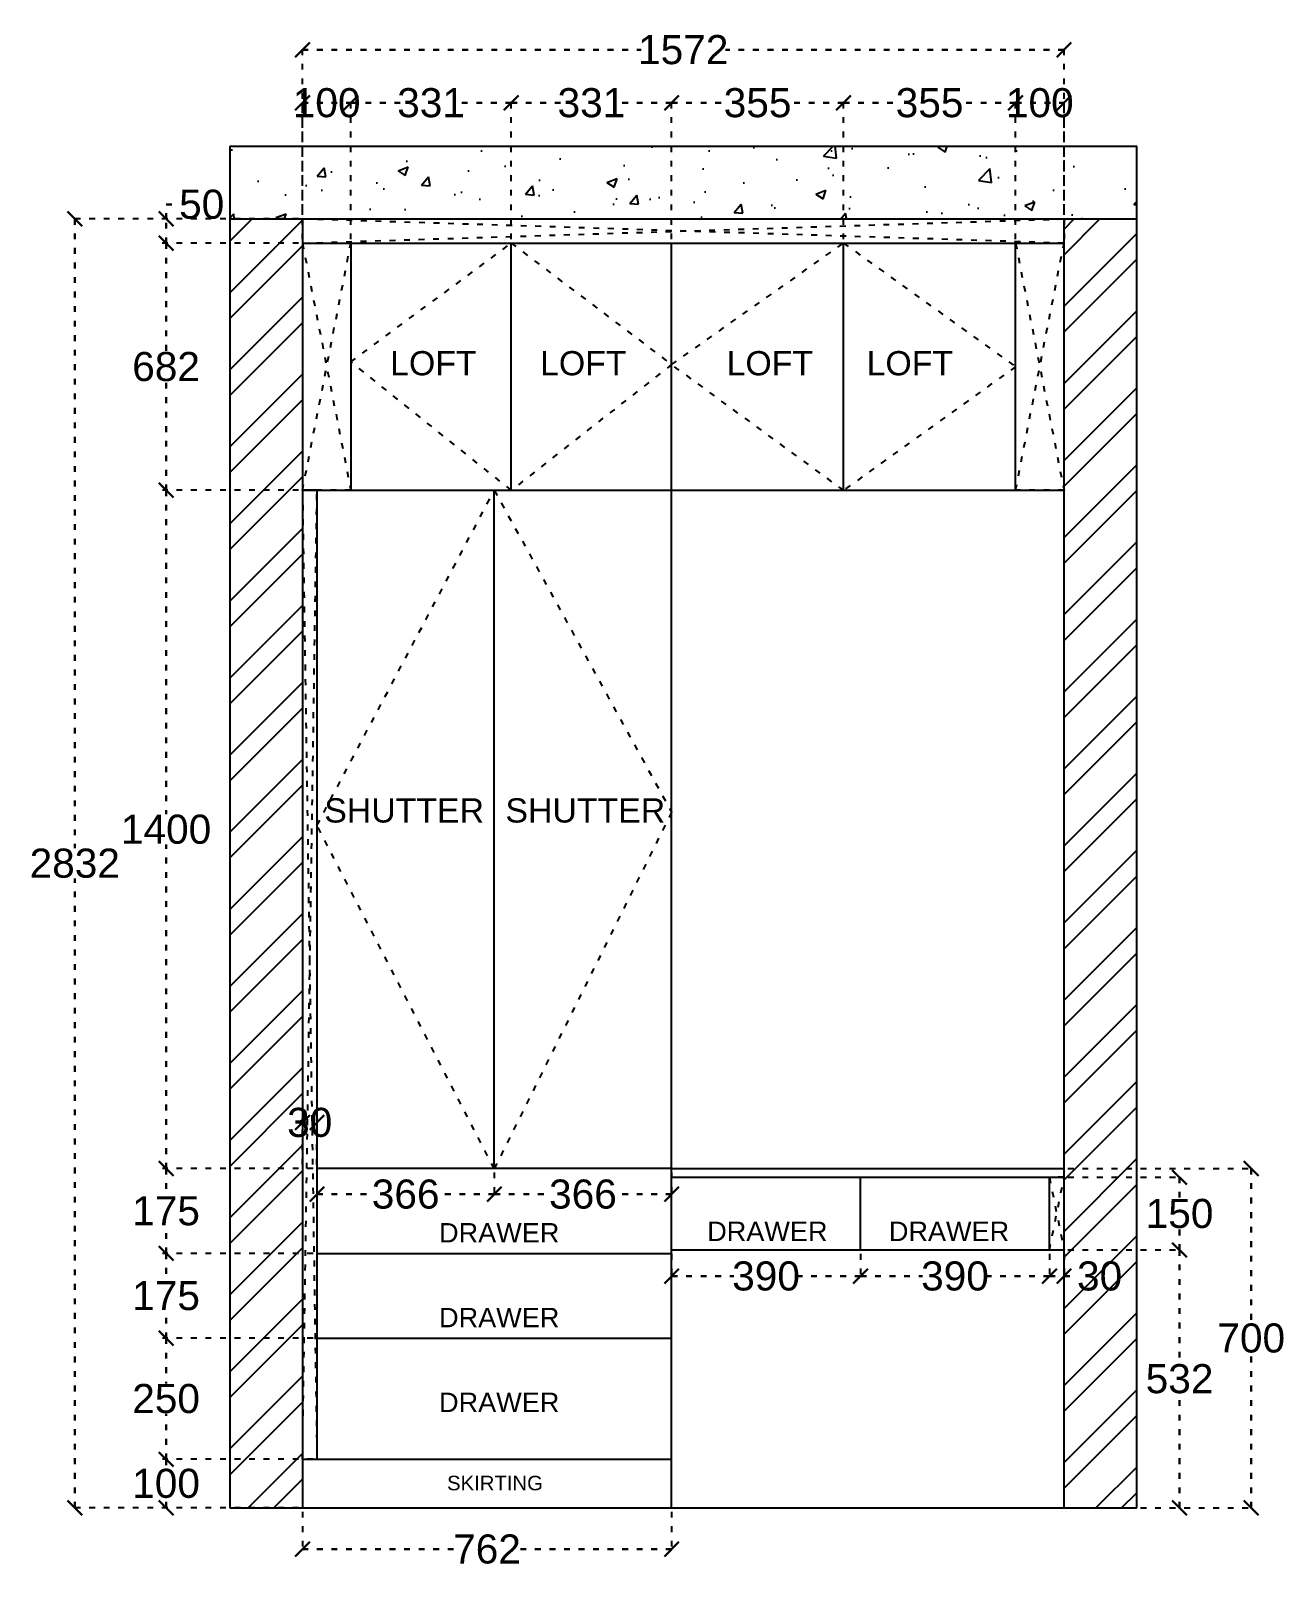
# Model space of a CAD drawing. Header units: millimetres. Extents: x 220712 to 1505573, y -354410 to 241923.
# Drawn here: x 289442 to 292029, y 116507 to 119680 of the extents above; entities that cross this region are included whole.
import ezdxf

# ---------------------------------------------------------------- set-up
doc = ezdxf.new("R2010")
doc.units = ezdxf.units.MM
doc.header["$MEASUREMENT"] = 0
doc.linetypes.add('ACAD_ISO03W100', pattern=[30, 12, -18])
doc.layers.add('Walls', color=253, linetype='Continuous')
doc.styles.get("Standard").update_dxf_attribs({"font": 'arial.ttf'})
doc.dimstyles.get("Standard").update_dxf_attribs({"dimtxt": 60, "dimasz": 30, "dimexe": 7.75, "dimexo": 8.13, "dimgap": 0.63, "dimtad": 0, "dimtih": 1, "dimtoh": 1, "dimdec": 0, "dimzin": 0, "dimtxsty": 'Standard', "dimblk": 'OBLIQUE', "dimcen": 2.25, "dimclrd": 1, "dimclre": 1, "dimclrt": 1, "dimadec": 0, "dimazin": 0, "dimtfac": 1, "dimtdec": 0, "dimtofl": 0, "dimtmove": 0, "dimatfit": 3, "dimfxl": 1, "dimtolj": 1, "dimtzin": 0, "dimlwd": 30, "dimarcsym": 0})

# ---------------------------------------------------------------- blocks, each defined once
blk = doc.blocks.new('_Oblique')
at = {"color": 0, "linetype": 'ByBlock', "lineweight": -2}
blk.add_line((-0.5, -0.5), (0.5, 0.5), dxfattribs=at)
blk = doc.blocks.new('*D690')
at = {"layer": 'Defpoints', "color": 0, "linetype": 'ACAD_ISO03W100', "transparency": 16777216}
for p in [(290002.5, 116631.5), (290764.5, 116631.5), (290764.5, 116546)]:
    blk.add_point(p, dxfattribs=at)
at = {"layer": 'Walls', "color": 1, "linetype": 'ACAD_ISO03W100', "lineweight": -2, "transparency": 16777216}
for p, q in [((290002.5, 116623.4), (290002.5, 116538.2)), ((290764.5, 116623.4), (290764.5, 116538.2))]:
    blk.add_line(p, q, dxfattribs=at)
at = {"layer": 'Walls', "color": 1, "linetype": 'ACAD_ISO03W100', "lineweight": 30, "transparency": 16777216}
for p, q in [((290002.5, 116546), (290317.1, 116546)), ((290764.5, 116546), (290449.9, 116546))]:
    blk.add_line(p, q, dxfattribs=at)
at = {"layer": 'Walls', "color": 1, "linetype": 'ACAD_ISO03W100', "lineweight": 30, "transparency": 16777216, "xscale": 30, "yscale": 30, "zscale": 30, "rotation": 180}
blk.add_blockref('_Oblique', (290002.5, 116546), dxfattribs=at)
at = {"layer": 'Walls', "color": 1, "linetype": 'ACAD_ISO03W100', "lineweight": 30, "transparency": 16777216, "xscale": 30, "yscale": 30, "zscale": 30}
blk.add_blockref('_Oblique', (290764.5, 116546), dxfattribs=at)
at = {"layer": 'Walls', "color": 1, "linetype": 'ACAD_ISO03W100', "transparency": 16777216, "insert": (290383.5, 116546), "char_height": 60, "attachment_point": 5}
blk.add_mtext('\\A1;762', dxfattribs=at)
blk = doc.blocks.new('*D691')
at = {"layer": 'Defpoints', "color": 0, "linetype": 'ACAD_ISO03W100', "transparency": 16777216}
for p in [(291154.5, 117163.5), (291544.5, 117163.5), (291544.5, 117109.5)]:
    blk.add_point(p, dxfattribs=at)
at = {"layer": 'Walls', "color": 1, "linetype": 'ACAD_ISO03W100', "lineweight": -2, "transparency": 16777216}
for p, q in [((291154.5, 117155.37), (291154.5, 117101.75)), ((291544.5, 117155.37), (291544.5, 117101.75))]:
    blk.add_line(p, q, dxfattribs=at)
at = {"layer": 'Walls', "color": 1, "linetype": 'ACAD_ISO03W100', "lineweight": 30, "transparency": 16777216}
for p, q in [((291154.5, 117109.5), (291282.710382, 117109.5)), ((291544.5, 117109.5), (291416.289618, 117109.5))]:
    blk.add_line(p, q, dxfattribs=at)
at = {"layer": 'Walls', "color": 1, "linetype": 'ACAD_ISO03W100', "lineweight": 30, "transparency": 16777216, "xscale": 30, "yscale": 30, "zscale": 30, "rotation": 180}
blk.add_blockref('_Oblique', (291154.5, 117109.5), dxfattribs=at)
at = {"layer": 'Walls', "color": 1, "linetype": 'ACAD_ISO03W100', "lineweight": 30, "transparency": 16777216, "xscale": 30, "yscale": 30, "zscale": 30}
blk.add_blockref('_Oblique', (291544.5, 117109.5), dxfattribs=at)
at = {"layer": 'Walls', "color": 1, "linetype": 'ACAD_ISO03W100', "transparency": 16777216, "insert": (291349.5, 117109.5), "char_height": 60, "attachment_point": 5}
blk.add_mtext('\\A1;390', dxfattribs=at)
blk = doc.blocks.new('*D692')
at = {"layer": 'Defpoints', "color": 0, "linetype": 'ACAD_ISO03W100', "transparency": 16777216}
for p in [(290764.5, 117163.5), (291154.5, 117163.5), (291154.5, 117109.5)]:
    blk.add_point(p, dxfattribs=at)
at = {"layer": 'Walls', "color": 1, "linetype": 'ACAD_ISO03W100', "lineweight": -2, "transparency": 16777216}
for p, q in [((290764.5, 117155.37), (290764.5, 117101.75)), ((291154.5, 117155.37), (291154.5, 117101.75))]:
    blk.add_line(p, q, dxfattribs=at)
at = {"layer": 'Walls', "color": 1, "linetype": 'ACAD_ISO03W100', "lineweight": 30, "transparency": 16777216}
for p, q in [((290764.5, 117109.5), (290892.710382, 117109.5)), ((291154.5, 117109.5), (291026.289618, 117109.5))]:
    blk.add_line(p, q, dxfattribs=at)
at = {"layer": 'Walls', "color": 1, "linetype": 'ACAD_ISO03W100', "lineweight": 30, "transparency": 16777216, "xscale": 30, "yscale": 30, "zscale": 30, "rotation": 180}
blk.add_blockref('_Oblique', (290764.5, 117109.5), dxfattribs=at)
at = {"layer": 'Walls', "color": 1, "linetype": 'ACAD_ISO03W100', "lineweight": 30, "transparency": 16777216, "xscale": 30, "yscale": 30, "zscale": 30}
blk.add_blockref('_Oblique', (291154.5, 117109.5), dxfattribs=at)
at = {"layer": 'Walls', "color": 1, "linetype": 'ACAD_ISO03W100', "transparency": 16777216, "insert": (290959.5, 117109.5), "char_height": 60, "attachment_point": 5}
blk.add_mtext('\\A1;390', dxfattribs=at)
blk = doc.blocks.new('*D693')
at = {"layer": 'Defpoints', "color": 0, "linetype": 'ACAD_ISO03W100', "transparency": 16777216}
for p in [(291544.5, 117163.5), (291574.5, 117163.5), (291574.5, 117109.5)]:
    blk.add_point(p, dxfattribs=at)
at = {"layer": 'Walls', "color": 1, "linetype": 'ACAD_ISO03W100', "lineweight": -2, "transparency": 16777216}
for p, q in [((291544.5, 117155.4), (291544.5, 117101.8)), ((291574.5, 117155.4), (291574.5, 117101.8))]:
    blk.add_line(p, q, dxfattribs=at)
at = {"layer": 'Walls', "color": 1, "linetype": 'ACAD_ISO03W100', "lineweight": 30, "transparency": 16777216}
for p, q in [((291544.5, 117109.5), (291574.5, 117109.5)), ((291574.5, 117109.5), (291604.5, 117109.5))]:
    blk.add_line(p, q, dxfattribs=at)
at = {"layer": 'Walls', "color": 1, "linetype": 'ACAD_ISO03W100', "lineweight": 30, "transparency": 16777216, "xscale": 30, "yscale": 30, "zscale": 30, "rotation": 180}
blk.add_blockref('_Oblique', (291544.5, 117109.5), dxfattribs=at)
at = {"layer": 'Walls', "color": 1, "linetype": 'ACAD_ISO03W100', "lineweight": 30, "transparency": 16777216, "xscale": 30, "yscale": 30, "zscale": 30}
blk.add_blockref('_Oblique', (291574.5, 117109.5), dxfattribs=at)
at = {"layer": 'Walls', "color": 1, "linetype": 'ACAD_ISO03W100', "transparency": 16777216, "insert": (291648, 117109.5), "char_height": 60, "attachment_point": 5}
blk.add_mtext('\\A1;30', dxfattribs=at)
blk = doc.blocks.new('*D694')
at = {"layer": 'Defpoints', "color": 0, "linetype": 'ACAD_ISO03W100', "transparency": 16777216}
for p in [(289721, 116731.5), (290002.5, 116731.5), (290002.5, 116631.5)]:
    blk.add_point(p, dxfattribs=at)
at = {"layer": 'Walls', "color": 1, "linetype": 'ACAD_ISO03W100', "lineweight": -2, "transparency": 16777216}
for p, q in [((289994.4, 116731.5), (289713.3, 116731.5)), ((289994.4, 116631.5), (289713.3, 116631.5))]:
    blk.add_line(p, q, dxfattribs=at)
at = {"layer": 'Walls', "color": 1, "linetype": 'ACAD_ISO03W100', "lineweight": 30, "transparency": 16777216}
for p, q in [((289721, 116731.5), (289721, 116712.8)), ((289721, 116631.5), (289721, 116650.2))]:
    blk.add_line(p, q, dxfattribs=at)
at = {"layer": 'Walls', "color": 1, "linetype": 'ACAD_ISO03W100', "lineweight": 30, "transparency": 16777216, "xscale": 30, "yscale": 30, "zscale": 30}
for p, rotation in [((289721, 116731.5), 90), ((289721, 116631.5), 270)]:
    blk.add_blockref('_Oblique', p, dxfattribs=dict(at, rotation=rotation))
at = {"layer": 'Walls', "color": 1, "linetype": 'ACAD_ISO03W100', "transparency": 16777216, "insert": (289721, 116681.5), "char_height": 60, "attachment_point": 5}
blk.add_mtext('\\A1;100', dxfattribs=at)
blk = doc.blocks.new('*D695')
at = {"layer": 'Defpoints', "color": 0, "linetype": 'ACAD_ISO03W100', "transparency": 16777216}
for p in [(289721, 116981.5), (290032.5, 116981.5), (290032.5, 116731.5)]:
    blk.add_point(p, dxfattribs=at)
at = {"layer": 'Walls', "color": 1, "linetype": 'ACAD_ISO03W100', "lineweight": -2, "transparency": 16777216}
for p, q in [((290024.4, 116981.5), (289713.3, 116981.5)), ((290024.4, 116731.5), (289713.3, 116731.5))]:
    blk.add_line(p, q, dxfattribs=at)
at = {"layer": 'Walls', "color": 1, "linetype": 'ACAD_ISO03W100', "lineweight": 30, "transparency": 16777216}
for p, q in [((289721, 116981.5), (289721, 116887.8)), ((289721, 116731.5), (289721, 116825.2))]:
    blk.add_line(p, q, dxfattribs=at)
at = {"layer": 'Walls', "color": 1, "linetype": 'ACAD_ISO03W100', "lineweight": 30, "transparency": 16777216, "xscale": 30, "yscale": 30, "zscale": 30}
for p, rotation in [((289721, 116981.5), 90), ((289721, 116731.5), 270)]:
    blk.add_blockref('_Oblique', p, dxfattribs=dict(at, rotation=rotation))
at = {"layer": 'Walls', "color": 1, "linetype": 'ACAD_ISO03W100', "transparency": 16777216, "insert": (289721, 116856.5), "char_height": 60, "attachment_point": 5}
blk.add_mtext('\\A1;250', dxfattribs=at)
blk = doc.blocks.new('*D696')
at = {"layer": 'Defpoints', "color": 0, "linetype": 'ACAD_ISO03W100', "transparency": 16777216}
for p in [(289721, 117156.5), (290032.5, 117156.5), (290032.5, 116981.5)]:
    blk.add_point(p, dxfattribs=at)
at = {"layer": 'Walls', "color": 1, "linetype": 'ACAD_ISO03W100', "lineweight": -2, "transparency": 16777216}
for p, q in [((290024.4, 117156.5), (289713.3, 117156.5)), ((290024.4, 116981.5), (289713.3, 116981.5))]:
    blk.add_line(p, q, dxfattribs=at)
at = {"layer": 'Walls', "color": 1, "linetype": 'ACAD_ISO03W100', "lineweight": 30, "transparency": 16777216}
for p, q in [((289721, 117156.5), (289721, 117100.3)), ((289721, 116981.5), (289721, 117037.7))]:
    blk.add_line(p, q, dxfattribs=at)
at = {"layer": 'Walls', "color": 1, "linetype": 'ACAD_ISO03W100', "lineweight": 30, "transparency": 16777216, "xscale": 30, "yscale": 30, "zscale": 30}
for p, rotation in [((289721, 117156.5), 90), ((289721, 116981.5), 270)]:
    blk.add_blockref('_Oblique', p, dxfattribs=dict(at, rotation=rotation))
at = {"layer": 'Walls', "color": 1, "linetype": 'ACAD_ISO03W100', "transparency": 16777216, "insert": (289721, 117069), "char_height": 60, "attachment_point": 5}
blk.add_mtext('\\A1;175', dxfattribs=at)
blk = doc.blocks.new('*D697')
at = {"layer": 'Defpoints', "color": 0, "linetype": 'ACAD_ISO03W100', "transparency": 16777216}
for p in [(289721, 117331.5), (290032.5, 117331.5), (290032.5, 117156.5)]:
    blk.add_point(p, dxfattribs=at)
at = {"layer": 'Walls', "color": 1, "linetype": 'ACAD_ISO03W100', "lineweight": -2, "transparency": 16777216}
for p, q in [((290024.4, 117331.5), (289713.3, 117331.5)), ((290024.4, 117156.5), (289713.3, 117156.5))]:
    blk.add_line(p, q, dxfattribs=at)
at = {"layer": 'Walls', "color": 1, "linetype": 'ACAD_ISO03W100', "lineweight": 30, "transparency": 16777216}
for p, q in [((289721, 117331.5), (289721, 117275.3)), ((289721, 117156.5), (289721, 117212.7))]:
    blk.add_line(p, q, dxfattribs=at)
at = {"layer": 'Walls', "color": 1, "linetype": 'ACAD_ISO03W100', "lineweight": 30, "transparency": 16777216, "xscale": 30, "yscale": 30, "zscale": 30}
for p, rotation in [((289721, 117331.5), 90), ((289721, 117156.5), 270)]:
    blk.add_blockref('_Oblique', p, dxfattribs=dict(at, rotation=rotation))
at = {"layer": 'Walls', "color": 1, "linetype": 'ACAD_ISO03W100', "transparency": 16777216, "insert": (289721, 117244), "char_height": 60, "attachment_point": 5}
blk.add_mtext('\\A1;175', dxfattribs=at)
blk = doc.blocks.new('*D698')
at = {"layer": 'Defpoints', "color": 0, "linetype": 'ACAD_ISO03W100', "transparency": 16777216}
for p in [(289721, 118731.5), (290032.5, 118731.5), (290032.5, 117331.5)]:
    blk.add_point(p, dxfattribs=at)
at = {"layer": 'Walls', "color": 1, "linetype": 'ACAD_ISO03W100', "lineweight": -2, "transparency": 16777216}
for p, q in [((290024.4, 118731.5), (289713.3, 118731.5)), ((290024.4, 117331.5), (289713.3, 117331.5))]:
    blk.add_line(p, q, dxfattribs=at)
at = {"layer": 'Walls', "color": 1, "linetype": 'ACAD_ISO03W100', "lineweight": 30, "transparency": 16777216}
for p, q in [((289721, 118731.5), (289721, 118062.8)), ((289721, 117331.5), (289721, 118000.2))]:
    blk.add_line(p, q, dxfattribs=at)
at = {"layer": 'Walls', "color": 1, "linetype": 'ACAD_ISO03W100', "lineweight": 30, "transparency": 16777216, "xscale": 30, "yscale": 30, "zscale": 30}
for p, rotation in [((289721, 118731.5), 90), ((289721, 117331.5), 270)]:
    blk.add_blockref('_Oblique', p, dxfattribs=dict(at, rotation=rotation))
at = {"layer": 'Walls', "color": 1, "linetype": 'ACAD_ISO03W100', "transparency": 16777216, "insert": (289721, 118031.5), "char_height": 60, "attachment_point": 5}
blk.add_mtext('\\A1;1400', dxfattribs=at)
blk = doc.blocks.new('*D699')
at = {"layer": 'Defpoints', "color": 0, "linetype": 'ACAD_ISO03W100', "transparency": 16777216}
for p in [(289721, 119241.5), (290002.5, 119241.5), (290002.5, 118731.5)]:
    blk.add_point(p, dxfattribs=at)
at = {"layer": 'Walls', "color": 1, "linetype": 'ACAD_ISO03W100', "lineweight": -2, "transparency": 16777216}
for p, q in [((289994.4, 119241.5), (289713.3, 119241.5)), ((289994.4, 118731.5), (289713.3, 118731.5))]:
    blk.add_line(p, q, dxfattribs=at)
at = {"layer": 'Walls', "color": 1, "linetype": 'ACAD_ISO03W100', "lineweight": 30, "transparency": 16777216}
for p, q in [((289721, 119241.5), (289721, 119017.8)), ((289721, 118731.5), (289721, 118955.2))]:
    blk.add_line(p, q, dxfattribs=at)
at = {"layer": 'Walls', "color": 1, "linetype": 'ACAD_ISO03W100', "lineweight": 30, "transparency": 16777216, "xscale": 30, "yscale": 30, "zscale": 30}
for p, rotation in [((289721, 119241.5), 90), ((289721, 118731.5), 270)]:
    blk.add_blockref('_Oblique', p, dxfattribs=dict(at, rotation=rotation))
at = {"layer": 'Walls', "color": 1, "linetype": 'ACAD_ISO03W100', "transparency": 16777216, "insert": (289721, 118986.5), "char_height": 60, "attachment_point": 5}
blk.add_mtext('\\A1;682', dxfattribs=at)
blk = doc.blocks.new('*D700')
at = {"layer": 'Defpoints', "color": 0, "linetype": 'ACAD_ISO03W100', "transparency": 16777216}
for p in [(289721, 119291.5), (290002.5, 119291.5), (290002.5, 119241.5)]:
    blk.add_point(p, dxfattribs=at)
at = {"layer": 'Walls', "color": 1, "linetype": 'ACAD_ISO03W100', "lineweight": 30, "transparency": 16777216}
for p, q in [((289721, 119291.5), (289721, 119321.5)), ((289721, 119321.5), (289751, 119321.5)), ((289721, 119241.5), (289721, 119291.5))]:
    blk.add_line(p, q, dxfattribs=at)
at = {"layer": 'Walls', "color": 1, "linetype": 'ACAD_ISO03W100', "lineweight": -2, "transparency": 16777216}
for p, q in [((289994.37, 119291.5), (289713.25, 119291.5)), ((289994.37, 119241.5), (289713.25, 119241.5))]:
    blk.add_line(p, q, dxfattribs=at)
at = {"layer": 'Walls', "color": 1, "linetype": 'ACAD_ISO03W100', "lineweight": 30, "transparency": 16777216, "xscale": 30, "yscale": 30, "zscale": 30}
for p, rotation in [((289721, 119291.5), 90), ((289721, 119241.5), 270)]:
    blk.add_blockref('_Oblique', p, dxfattribs=dict(at, rotation=rotation))
at = {"layer": 'Walls', "color": 1, "linetype": 'ACAD_ISO03W100', "transparency": 16777216, "insert": (289794.50176, 119321.5), "char_height": 60, "attachment_point": 5}
blk.add_mtext('\\A1;50', dxfattribs=at)
blk = doc.blocks.new('*D701')
at = {"layer": 'Defpoints', "color": 0, "linetype": 'ACAD_ISO03W100', "transparency": 16777216}
for p in [(290102.5, 119531), (290002.5, 119241.5), (290102.5, 119241.5)]:
    blk.add_point(p, dxfattribs=at)
at = {"layer": 'Walls', "color": 1, "linetype": 'ACAD_ISO03W100', "lineweight": -2, "transparency": 16777216}
for p, q in [((290002.5, 119249.63), (290002.5, 119538.75)), ((290102.5, 119249.63), (290102.5, 119538.75))]:
    blk.add_line(p, q, dxfattribs=at)
at = {"layer": 'Walls', "color": 1, "linetype": 'ACAD_ISO03W100', "lineweight": 30, "transparency": 16777216}
blk.add_line((290002.5, 119531), (290102.5, 119531), dxfattribs=at)
at = {"layer": 'Walls', "color": 1, "linetype": 'ACAD_ISO03W100', "lineweight": 30, "transparency": 16777216, "xscale": 30, "yscale": 30, "zscale": 30, "rotation": 180}
blk.add_blockref('_Oblique', (290002.5, 119531), dxfattribs=at)
at = {"layer": 'Walls', "color": 1, "linetype": 'ACAD_ISO03W100', "lineweight": 30, "transparency": 16777216, "xscale": 30, "yscale": 30, "zscale": 30}
blk.add_blockref('_Oblique', (290102.5, 119531), dxfattribs=at)
at = {"layer": 'Walls', "color": 1, "linetype": 'ACAD_ISO03W100', "transparency": 16777216, "insert": (290052.5, 119531), "char_height": 60, "attachment_point": 5}
blk.add_mtext('\\A1;100', dxfattribs=at)
blk = doc.blocks.new('*D702')
at = {"layer": 'Defpoints', "color": 0, "linetype": 'ACAD_ISO03W100', "transparency": 16777216}
for p in [(290433.5, 119531), (290102.5, 119241.5), (290433.5, 119241.5)]:
    blk.add_point(p, dxfattribs=at)
at = {"layer": 'Walls', "color": 1, "linetype": 'ACAD_ISO03W100', "lineweight": -2, "transparency": 16777216}
for p, q in [((290102.5, 119249.6), (290102.5, 119538.8)), ((290433.5, 119249.6), (290433.5, 119538.8))]:
    blk.add_line(p, q, dxfattribs=at)
at = {"layer": 'Walls', "color": 1, "linetype": 'ACAD_ISO03W100', "lineweight": 30, "transparency": 16777216}
for p, q in [((290102.5, 119531), (290206.9, 119531)), ((290433.5, 119531), (290329.1, 119531))]:
    blk.add_line(p, q, dxfattribs=at)
at = {"layer": 'Walls', "color": 1, "linetype": 'ACAD_ISO03W100', "lineweight": 30, "transparency": 16777216, "xscale": 30, "yscale": 30, "zscale": 30, "rotation": 180}
blk.add_blockref('_Oblique', (290102.5, 119531), dxfattribs=at)
at = {"layer": 'Walls', "color": 1, "linetype": 'ACAD_ISO03W100', "lineweight": 30, "transparency": 16777216, "xscale": 30, "yscale": 30, "zscale": 30}
blk.add_blockref('_Oblique', (290433.5, 119531), dxfattribs=at)
at = {"layer": 'Walls', "color": 1, "linetype": 'ACAD_ISO03W100', "transparency": 16777216, "insert": (290268, 119531), "char_height": 60, "attachment_point": 5}
blk.add_mtext('\\A1;331', dxfattribs=at)
blk = doc.blocks.new('*D703')
at = {"layer": 'Defpoints', "color": 0, "linetype": 'ACAD_ISO03W100', "transparency": 16777216}
for p in [(290433.5, 119531), (290433.5, 119241.5), (290764.5, 119241.5)]:
    blk.add_point(p, dxfattribs=at)
at = {"layer": 'Walls', "color": 1, "linetype": 'ACAD_ISO03W100', "lineweight": -2, "transparency": 16777216}
for p, q in [((290433.5, 119249.6), (290433.5, 119538.8)), ((290764.5, 119249.6), (290764.5, 119538.8))]:
    blk.add_line(p, q, dxfattribs=at)
at = {"layer": 'Walls', "color": 1, "linetype": 'ACAD_ISO03W100', "lineweight": 30, "transparency": 16777216}
for p, q in [((290433.5, 119531), (290537.9, 119531)), ((290764.5, 119531), (290660.1, 119531))]:
    blk.add_line(p, q, dxfattribs=at)
at = {"layer": 'Walls', "color": 1, "linetype": 'ACAD_ISO03W100', "lineweight": 30, "transparency": 16777216, "xscale": 30, "yscale": 30, "zscale": 30, "rotation": 180}
blk.add_blockref('_Oblique', (290433.5, 119531), dxfattribs=at)
at = {"layer": 'Walls', "color": 1, "linetype": 'ACAD_ISO03W100', "lineweight": 30, "transparency": 16777216, "xscale": 30, "yscale": 30, "zscale": 30}
blk.add_blockref('_Oblique', (290764.5, 119531), dxfattribs=at)
at = {"layer": 'Walls', "color": 1, "linetype": 'ACAD_ISO03W100', "transparency": 16777216, "insert": (290599, 119531), "char_height": 60, "attachment_point": 5}
blk.add_mtext('\\A1;331', dxfattribs=at)
blk = doc.blocks.new('*D704')
at = {"layer": 'Defpoints', "color": 0, "linetype": 'ACAD_ISO03W100', "transparency": 16777216}
for p in [(290764.5, 119531), (290764.5, 119241.5), (291119.5, 119241.5)]:
    blk.add_point(p, dxfattribs=at)
at = {"layer": 'Walls', "color": 1, "linetype": 'ACAD_ISO03W100', "lineweight": -2, "transparency": 16777216}
for p, q in [((290764.5, 119249.6), (290764.5, 119538.8)), ((291119.5, 119249.6), (291119.5, 119538.8))]:
    blk.add_line(p, q, dxfattribs=at)
at = {"layer": 'Walls', "color": 1, "linetype": 'ACAD_ISO03W100', "lineweight": 30, "transparency": 16777216}
for p, q in [((290764.5, 119531), (290874.9, 119531)), ((291119.5, 119531), (291009.1, 119531))]:
    blk.add_line(p, q, dxfattribs=at)
at = {"layer": 'Walls', "color": 1, "linetype": 'ACAD_ISO03W100', "lineweight": 30, "transparency": 16777216, "xscale": 30, "yscale": 30, "zscale": 30, "rotation": 180}
blk.add_blockref('_Oblique', (290764.5, 119531), dxfattribs=at)
at = {"layer": 'Walls', "color": 1, "linetype": 'ACAD_ISO03W100', "lineweight": 30, "transparency": 16777216, "xscale": 30, "yscale": 30, "zscale": 30}
blk.add_blockref('_Oblique', (291119.5, 119531), dxfattribs=at)
at = {"layer": 'Walls', "color": 1, "linetype": 'ACAD_ISO03W100', "transparency": 16777216, "insert": (290942, 119531), "char_height": 60, "attachment_point": 5}
blk.add_mtext('\\A1;355', dxfattribs=at)
blk = doc.blocks.new('*D705')
at = {"layer": 'Defpoints', "color": 0, "linetype": 'ACAD_ISO03W100', "transparency": 16777216}
for p in [(291119.5, 119531), (291119.5, 119241.5), (291474.5, 119241.5)]:
    blk.add_point(p, dxfattribs=at)
at = {"layer": 'Walls', "color": 1, "linetype": 'ACAD_ISO03W100', "lineweight": -2, "transparency": 16777216}
for p, q in [((291119.5, 119249.6), (291119.5, 119538.8)), ((291474.5, 119249.6), (291474.5, 119538.8))]:
    blk.add_line(p, q, dxfattribs=at)
at = {"layer": 'Walls', "color": 1, "linetype": 'ACAD_ISO03W100', "lineweight": 30, "transparency": 16777216}
for p, q in [((291119.5, 119531), (291229.9, 119531)), ((291474.5, 119531), (291364.1, 119531))]:
    blk.add_line(p, q, dxfattribs=at)
at = {"layer": 'Walls', "color": 1, "linetype": 'ACAD_ISO03W100', "lineweight": 30, "transparency": 16777216, "xscale": 30, "yscale": 30, "zscale": 30, "rotation": 180}
blk.add_blockref('_Oblique', (291119.5, 119531), dxfattribs=at)
at = {"layer": 'Walls', "color": 1, "linetype": 'ACAD_ISO03W100', "lineweight": 30, "transparency": 16777216, "xscale": 30, "yscale": 30, "zscale": 30}
blk.add_blockref('_Oblique', (291474.5, 119531), dxfattribs=at)
at = {"layer": 'Walls', "color": 1, "linetype": 'ACAD_ISO03W100', "transparency": 16777216, "insert": (291297, 119531), "char_height": 60, "attachment_point": 5}
blk.add_mtext('\\A1;355', dxfattribs=at)
blk = doc.blocks.new('*D706')
at = {"layer": 'Defpoints', "color": 0, "linetype": 'ACAD_ISO03W100', "transparency": 16777216}
for p in [(291574.5, 119531), (291474.5, 119241.5), (291574.5, 119241.5)]:
    blk.add_point(p, dxfattribs=at)
at = {"layer": 'Walls', "color": 1, "linetype": 'ACAD_ISO03W100', "lineweight": -2, "transparency": 16777216}
for p, q in [((291474.5, 119249.63), (291474.5, 119538.75)), ((291574.5, 119249.63), (291574.5, 119538.75))]:
    blk.add_line(p, q, dxfattribs=at)
at = {"layer": 'Walls', "color": 1, "linetype": 'ACAD_ISO03W100', "lineweight": 30, "transparency": 16777216}
blk.add_line((291474.5, 119531), (291574.5, 119531), dxfattribs=at)
at = {"layer": 'Walls', "color": 1, "linetype": 'ACAD_ISO03W100', "lineweight": 30, "transparency": 16777216, "xscale": 30, "yscale": 30, "zscale": 30, "rotation": 180}
blk.add_blockref('_Oblique', (291474.5, 119531), dxfattribs=at)
at = {"layer": 'Walls', "color": 1, "linetype": 'ACAD_ISO03W100', "lineweight": 30, "transparency": 16777216, "xscale": 30, "yscale": 30, "zscale": 30}
blk.add_blockref('_Oblique', (291574.5, 119531), dxfattribs=at)
at = {"layer": 'Walls', "color": 1, "linetype": 'ACAD_ISO03W100', "transparency": 16777216, "insert": (291524.5, 119531), "char_height": 60, "attachment_point": 5}
blk.add_mtext('\\A1;100', dxfattribs=at)
blk = doc.blocks.new('*D707')
at = {"layer": 'Defpoints', "color": 0, "linetype": 'ACAD_ISO03W100', "transparency": 16777216}
for p in [(290032.5, 117426.5), (290002.5, 117331.5), (290032.5, 117331.5)]:
    blk.add_point(p, dxfattribs=at)
at = {"layer": 'Walls', "color": 1, "linetype": 'ACAD_ISO03W100', "lineweight": -2, "transparency": 16777216}
for p, q in [((290002.5, 117339.63), (290002.5, 117434.25)), ((290032.5, 117339.63), (290032.5, 117434.25))]:
    blk.add_line(p, q, dxfattribs=at)
at = {"layer": 'Walls', "color": 1, "linetype": 'ACAD_ISO03W100', "lineweight": 30, "transparency": 16777216}
blk.add_line((290002.5, 117426.5), (290032.5, 117426.5), dxfattribs=at)
at = {"layer": 'Walls', "color": 1, "linetype": 'ACAD_ISO03W100', "lineweight": 30, "transparency": 16777216, "xscale": 30, "yscale": 30, "zscale": 30, "rotation": 180}
blk.add_blockref('_Oblique', (290002.5, 117426.5), dxfattribs=at)
at = {"layer": 'Walls', "color": 1, "linetype": 'ACAD_ISO03W100', "lineweight": 30, "transparency": 16777216, "xscale": 30, "yscale": 30, "zscale": 30}
blk.add_blockref('_Oblique', (290032.5, 117426.5), dxfattribs=at)
at = {"layer": 'Walls', "color": 1, "linetype": 'ACAD_ISO03W100', "transparency": 16777216, "insert": (290017.5, 117426.5), "char_height": 60, "attachment_point": 5}
blk.add_mtext('\\A1;30', dxfattribs=at)
blk = doc.blocks.new('*D708')
at = {"layer": 'Defpoints', "color": 0, "linetype": 'ACAD_ISO03W100', "transparency": 16777216}
for p in [(290032.5, 117331.5), (290398.5, 117331.5), (290398.5, 117278.5)]:
    blk.add_point(p, dxfattribs=at)
at = {"layer": 'Walls', "color": 1, "linetype": 'ACAD_ISO03W100', "lineweight": -2, "transparency": 16777216}
for p, q in [((290032.5, 117323.4), (290032.5, 117270.8)), ((290398.5, 117323.4), (290398.5, 117270.8))]:
    blk.add_line(p, q, dxfattribs=at)
at = {"layer": 'Walls', "color": 1, "linetype": 'ACAD_ISO03W100', "lineweight": 30, "transparency": 16777216}
for p, q in [((290032.5, 117278.5), (290148.6, 117278.5)), ((290398.5, 117278.5), (290282.4, 117278.5))]:
    blk.add_line(p, q, dxfattribs=at)
at = {"layer": 'Walls', "color": 1, "linetype": 'ACAD_ISO03W100', "lineweight": 30, "transparency": 16777216, "xscale": 30, "yscale": 30, "zscale": 30, "rotation": 180}
blk.add_blockref('_Oblique', (290032.5, 117278.5), dxfattribs=at)
at = {"layer": 'Walls', "color": 1, "linetype": 'ACAD_ISO03W100', "lineweight": 30, "transparency": 16777216, "xscale": 30, "yscale": 30, "zscale": 30}
blk.add_blockref('_Oblique', (290398.5, 117278.5), dxfattribs=at)
at = {"layer": 'Walls', "color": 1, "linetype": 'ACAD_ISO03W100', "transparency": 16777216, "insert": (290215.5, 117278.5), "char_height": 60, "attachment_point": 5}
blk.add_mtext('\\A1;366', dxfattribs=at)
blk = doc.blocks.new('*D709')
at = {"layer": 'Defpoints', "color": 0, "linetype": 'ACAD_ISO03W100', "transparency": 16777216}
for p in [(290398.5, 117331.5), (290764.5, 117331.5), (290764.5, 117278.5)]:
    blk.add_point(p, dxfattribs=at)
at = {"layer": 'Walls', "color": 1, "linetype": 'ACAD_ISO03W100', "lineweight": -2, "transparency": 16777216}
for p, q in [((290398.5, 117323.4), (290398.5, 117270.8)), ((290764.5, 117323.4), (290764.5, 117270.8))]:
    blk.add_line(p, q, dxfattribs=at)
at = {"layer": 'Walls', "color": 1, "linetype": 'ACAD_ISO03W100', "lineweight": 30, "transparency": 16777216}
for p, q in [((290398.5, 117278.5), (290514.6, 117278.5)), ((290764.5, 117278.5), (290648.4, 117278.5))]:
    blk.add_line(p, q, dxfattribs=at)
at = {"layer": 'Walls', "color": 1, "linetype": 'ACAD_ISO03W100', "lineweight": 30, "transparency": 16777216, "xscale": 30, "yscale": 30, "zscale": 30, "rotation": 180}
blk.add_blockref('_Oblique', (290398.5, 117278.5), dxfattribs=at)
at = {"layer": 'Walls', "color": 1, "linetype": 'ACAD_ISO03W100', "lineweight": 30, "transparency": 16777216, "xscale": 30, "yscale": 30, "zscale": 30}
blk.add_blockref('_Oblique', (290764.5, 117278.5), dxfattribs=at)
at = {"layer": 'Walls', "color": 1, "linetype": 'ACAD_ISO03W100', "transparency": 16777216, "insert": (290581.5, 117278.5), "char_height": 60, "attachment_point": 5}
blk.add_mtext('\\A1;366', dxfattribs=at)
blk = doc.blocks.new('*D710')
at = {"layer": 'Defpoints', "color": 0, "linetype": 'ACAD_ISO03W100', "transparency": 16777216}
for p in [(291574.5, 119640.5), (290002.5, 119291.5), (291574.5, 119291.5)]:
    blk.add_point(p, dxfattribs=at)
at = {"layer": 'Walls', "color": 1, "linetype": 'ACAD_ISO03W100', "lineweight": -2, "transparency": 16777216}
for p, q in [((290002.5, 119299.6), (290002.5, 119648.2)), ((291574.5, 119299.6), (291574.5, 119648.2))]:
    blk.add_line(p, q, dxfattribs=at)
at = {"layer": 'Walls', "color": 1, "linetype": 'ACAD_ISO03W100', "lineweight": 30, "transparency": 16777216}
for p, q in [((290002.5, 119640.5), (290701.4, 119640.5)), ((291574.5, 119640.5), (290875.6, 119640.5))]:
    blk.add_line(p, q, dxfattribs=at)
at = {"layer": 'Walls', "color": 1, "linetype": 'ACAD_ISO03W100', "lineweight": 30, "transparency": 16777216, "xscale": 30, "yscale": 30, "zscale": 30, "rotation": 180}
blk.add_blockref('_Oblique', (290002.5, 119640.5), dxfattribs=at)
at = {"layer": 'Walls', "color": 1, "linetype": 'ACAD_ISO03W100', "lineweight": 30, "transparency": 16777216, "xscale": 30, "yscale": 30, "zscale": 30}
blk.add_blockref('_Oblique', (291574.5, 119640.5), dxfattribs=at)
at = {"layer": 'Walls', "color": 1, "linetype": 'ACAD_ISO03W100', "transparency": 16777216, "insert": (290788.5, 119640.5), "char_height": 60, "attachment_point": 5}
blk.add_mtext('\\A1;1572', dxfattribs=at)
blk = doc.blocks.new('*D711')
at = {"layer": 'Defpoints', "color": 0, "linetype": 'ACAD_ISO03W100', "transparency": 16777216}
for p in [(291574.5, 117163.5), (291574.5, 116631.5), (291813, 116631.5)]:
    blk.add_point(p, dxfattribs=at)
at = {"layer": 'Walls', "color": 1, "linetype": 'ACAD_ISO03W100', "lineweight": -2, "transparency": 16777216}
for p, q in [((291582.6, 117163.5), (291820.8, 117163.5)), ((291582.6, 116631.5), (291820.8, 116631.5))]:
    blk.add_line(p, q, dxfattribs=at)
at = {"layer": 'Walls', "color": 1, "linetype": 'ACAD_ISO03W100', "lineweight": 30, "transparency": 16777216}
for p, q in [((291813, 117163.5), (291813, 116928.8)), ((291813, 116631.5), (291813, 116866.2))]:
    blk.add_line(p, q, dxfattribs=at)
at = {"layer": 'Walls', "color": 1, "linetype": 'ACAD_ISO03W100', "lineweight": 30, "transparency": 16777216, "xscale": 30, "yscale": 30, "zscale": 30}
for p, rotation in [((291813, 117163.5), 90), ((291813, 116631.5), 270)]:
    blk.add_blockref('_Oblique', p, dxfattribs=dict(at, rotation=rotation))
at = {"layer": 'Walls', "color": 1, "linetype": 'ACAD_ISO03W100', "transparency": 16777216, "insert": (291813, 116897.5), "char_height": 60, "attachment_point": 5}
blk.add_mtext('\\A1;532', dxfattribs=at)
blk = doc.blocks.new('*D712')
at = {"layer": 'Defpoints', "color": 0, "linetype": 'ACAD_ISO03W100', "transparency": 16777216}
for p in [(291574.5, 117313.5), (291813, 117313.5), (291574.5, 117163.5)]:
    blk.add_point(p, dxfattribs=at)
at = {"layer": 'Walls', "color": 1, "linetype": 'ACAD_ISO03W100', "lineweight": -2, "transparency": 16777216}
for p, q in [((291582.6, 117313.5), (291820.8, 117313.5)), ((291582.6, 117163.5), (291820.8, 117163.5))]:
    blk.add_line(p, q, dxfattribs=at)
at = {"layer": 'Walls', "color": 1, "linetype": 'ACAD_ISO03W100', "lineweight": 30, "transparency": 16777216}
for p, q in [((291813, 117313.5), (291813, 117269.8)), ((291813, 117163.5), (291813, 117207.2))]:
    blk.add_line(p, q, dxfattribs=at)
at = {"layer": 'Walls', "color": 1, "linetype": 'ACAD_ISO03W100', "lineweight": 30, "transparency": 16777216, "xscale": 30, "yscale": 30, "zscale": 30}
for p, rotation in [((291813, 117313.5), 90), ((291813, 117163.5), 270)]:
    blk.add_blockref('_Oblique', p, dxfattribs=dict(at, rotation=rotation))
at = {"layer": 'Walls', "color": 1, "linetype": 'ACAD_ISO03W100', "transparency": 16777216, "insert": (291813, 117238.5), "char_height": 60, "attachment_point": 5}
blk.add_mtext('\\A1;150', dxfattribs=at)
blk = doc.blocks.new('*D713')
at = {"layer": 'Defpoints', "color": 0, "linetype": 'ACAD_ISO03W100', "transparency": 16777216}
for p in [(291574.5, 117331.5), (291574.5, 116631.5), (291961, 116631.5)]:
    blk.add_point(p, dxfattribs=at)
at = {"layer": 'Walls', "color": 1, "linetype": 'ACAD_ISO03W100', "lineweight": -2, "transparency": 16777216}
for p, q in [((291582.6, 117331.5), (291968.8, 117331.5)), ((291582.6, 116631.5), (291968.8, 116631.5))]:
    blk.add_line(p, q, dxfattribs=at)
at = {"layer": 'Walls', "color": 1, "linetype": 'ACAD_ISO03W100', "lineweight": 30, "transparency": 16777216}
for p, q in [((291961, 117331.5), (291961, 117012.8)), ((291961, 116631.5), (291961, 116950.2))]:
    blk.add_line(p, q, dxfattribs=at)
at = {"layer": 'Walls', "color": 1, "linetype": 'ACAD_ISO03W100', "lineweight": 30, "transparency": 16777216, "xscale": 30, "yscale": 30, "zscale": 30}
for p, rotation in [((291961, 117331.5), 90), ((291961, 116631.5), 270)]:
    blk.add_blockref('_Oblique', p, dxfattribs=dict(at, rotation=rotation))
at = {"layer": 'Walls', "color": 1, "linetype": 'ACAD_ISO03W100', "transparency": 16777216, "insert": (291961, 116981.5), "char_height": 60, "attachment_point": 5}
blk.add_mtext('\\A1;700', dxfattribs=at)
blk = doc.blocks.new('*D714')
at = {"layer": 'Defpoints', "color": 0, "linetype": 'ACAD_ISO03W100', "transparency": 16777216}
for p in [(289852.5, 119291.5), (289532.5, 116631.5), (289852.5, 116631.5)]:
    blk.add_point(p, dxfattribs=at)
at = {"layer": 'Walls', "color": 1, "linetype": 'ACAD_ISO03W100', "lineweight": -2, "transparency": 16777216}
for p, q in [((289844.4, 119291.5), (289524.8, 119291.5)), ((289844.4, 116631.5), (289524.8, 116631.5))]:
    blk.add_line(p, q, dxfattribs=at)
at = {"layer": 'Walls', "color": 1, "linetype": 'ACAD_ISO03W100', "lineweight": 30, "transparency": 16777216}
for p, q in [((289532.5, 119291.5), (289532.5, 117992.8)), ((289532.5, 116631.5), (289532.5, 117930.2))]:
    blk.add_line(p, q, dxfattribs=at)
at = {"layer": 'Walls', "color": 1, "linetype": 'ACAD_ISO03W100', "lineweight": 30, "transparency": 16777216, "xscale": 30, "yscale": 30, "zscale": 30}
for p, rotation in [((289532.5, 119291.5), 90), ((289532.5, 116631.5), 270)]:
    blk.add_blockref('_Oblique', p, dxfattribs=dict(at, rotation=rotation))
at = {"layer": 'Walls', "color": 1, "linetype": 'ACAD_ISO03W100', "transparency": 16777216, "insert": (289532.5, 117961.5), "char_height": 60, "attachment_point": 5}
blk.add_mtext('\\A1;2832', dxfattribs=at)

msp = doc.modelspace()

# ---------------------------------------------------------------- hatches: boundary and pattern name
at = {"layer": 'Walls', "true_color": 0xc7c8ca}
h = msp.add_hatch(dxfattribs=at)
h.set_pattern_fill('AR-CONC', color=9, scale=30)
h.set_pattern_definition([(50, (0, 0), (215.17805, -18.82564), [22.5, -247.5]), (355, (0, 0), (-41.6254, 225.65764), [18, -198]), (100.451444, (17.93, -1.57), (173.55265, 206.832), [19.12206, -210.34263]), (46.1842, (0, 60), (320.1724, -49.65578), [33.75, -371.25]), (96.63564, (26.68, 55.86), (280.39858, 292.23558), [28.6831, -315.51413]), (351.18416, (0, 60), (280.3986, 292.23558), [27, -297]), (21, (30, 45), (179.07212, -120.78567), [22.5, -247.5]), (326, (30, 45), (72.9946, 217.54501), [18, -198]), (71.451445, (44.92, 34.93), (252.06671, 96.75935), [19.12206, -210.34263]), (37.5, (0, 0), (3.647957, 99.868156), [0, -195.6, 0, -201, 0, -198.75]), (7.5, (0, 0), (78.92086, 118.323514), [0, -114.6, 0, -191.1, 0, -75.75]), (327.5, (-66.9, 0), (160.14673, -6.766462), [0, -75, 0, -234, 0, -310.5]), (317.5, (-96.9, 0), (174.95585, 30.031495), [0, -97.5, 0, -155.4, 0, -220.5])])
h.paths.add_polyline_path([(291724.5, 119441.5), (289852.5, 119441.5), (289852.5, 119291.5), (291724.5, 119291.5)])
h = msp.add_hatch(dxfattribs=at)
h.set_pattern_fill('ANSI32', color=9, scale=300)
h.paths.add_polyline_path([(290002.5, 119291.5), (289852.5, 119291.5), (289852.5, 116631.5), (290002.5, 116631.5)])
h.paths.add_polyline_path([(291574.5, 116631.5), (291724.5, 116631.5), (291724.5, 119291.5), (291574.5, 119291.5)])

# ---------------------------------------------------------------- linework, layer by layer
at = {"layer": 'Walls', "color": 18, "true_color": 0x000000}
for p, q in [((289852.5, 119441.5), (289852.5, 116631.5)), ((289852.5, 119441.5), (291724.5, 119441.5)), ((291724.5, 116631.5), (291724.5, 119441.5)), ((289852.5, 119291.5), (291724.5, 119291.5)), ((290002.5, 119291.5), (290002.5, 116631.5)), ((291574.5, 116631.5), (291574.5, 119291.5)), ((290002.5, 119241.5), (291574.5, 119241.5)), ((290102.5, 119241.5), (290102.5, 118731.5)), ((290433.5, 118731.5), (290433.5, 119241.5)), ((290764.5, 116631.5), (290764.5, 119241.5)), ((291119.5, 118731.5), (291119.5, 119241.5)), ((291474.5, 118731.5), (291474.5, 119241.5)), ((290002.5, 118731.5), (291574.5, 118731.5)), ((290032.5, 118731.5), (290032.5, 116731.5)), ((290398.5, 117331.5), (290398.5, 118731.5)), ((290764.5, 117331.5), (290032.5, 117331.5)), ((290764.5, 117331.5), (291574.5, 117331.5)), ((290764.5, 117313.5), (291574.5, 117313.5)), ((291154.5, 117163.5), (291154.5, 117313.5)), ((291544.5, 117163.5), (291544.5, 117313.5)), ((290032.5, 117156.5), (290764.5, 117156.5)), ((290764.5, 117163.5), (291574.5, 117163.5)), ((290032.5, 116981.5), (290764.5, 116981.5)), ((290002.5, 116731.5), (290764.5, 116731.5)), ((289852.5, 116631.5), (291724.5, 116631.5))]:
    msp.add_line(p, q, dxfattribs=at)
at = {"layer": 'Walls', "color": 240, "linetype": 'ACAD_ISO03W100', "true_color": 0xed1f24}
for points in [[(290002.5, 119241.5), (291574.5, 119291.5), (291574.5, 119241.5), (290002.5, 119291.5)], [(290002.5, 119241.5), (290102.5, 118731.5), (290002.5, 118731.5), (290102.5, 119241.5)], [(291474.5, 119241.5), (291574.5, 118731.5), (291474.5, 118731.5), (291574.5, 119241.5)], [(290002.5, 116731.5), (290032.5, 118731.5), (290002.5, 118731.5), (290032.5, 116731.5)], [(291544.5, 117163.5), (291574.5, 117313.5), (291544.5, 117313.5), (291574.5, 117163.5)]]:
    msp.add_lwpolyline(points, dxfattribs=at)
at = {"layer": 'Walls', "color": 9, "linetype": 'ACAD_ISO03W100', "true_color": 0xc7c8ca}
for points in [[(290433.5, 119241.5), (290764.5, 118991), (290433.5, 118731.5), (290102.5, 118996.5), (290433.5, 119241.5)], [(291119.5, 119241.5), (291474.5, 118986.5), (291119.5, 118731.5), (290764.5, 118991), (291119.5, 119241.5)], [(290398.5, 118731.5), (290764.5, 118067), (290398.5, 117331.5), (290032.5, 118040), (290398.5, 118731.5)]]:
    msp.add_lwpolyline(points, dxfattribs=at)

# ---------------------------------------------------------------- texts
at = {"color": 7, "attachment_point": 1}
for s, width, insert, char_height in [('LOFT', 282.386, (290183.5, 119018.7), 50), ('LOFT', 282.386, (290493, 119018.7), 50), ('LOFT', 282.386, (290878, 119018.7), 50), ('LOFT', 282.386, (291167, 119018.7), 50), ('SHUTTER', 282.386, (290047.5, 118095.7), 50), ('SHUTTER', 282.386, (290421.5, 118095.7), 50), ('DRAWER', 246.425, (290838, 117222), 40), ('DRAWER', 246.425, (291213, 117222), 40), ('DRAWER', 246.425, (290284.5, 117219), 40), ('DRAWER', 246.425, (290284.5, 117044), 40), ('DRAWER', 246.425, (290284.5, 116869), 40)]:
    msp.add_mtext_dynamic_manual_height_columns(s, width=width, gutter_width=1213, heights=[0], dxfattribs=dict(at, insert=insert, char_height=char_height))
at = {"color": 18, "true_color": 0x000000, "insert": (290301, 116697.5), "char_height": 30, "attachment_point": 1}
msp.add_mtext_dynamic_manual_height_columns('SKIRTING', width=2764.543, gutter_width=1, heights=[238.1], dxfattribs=at)

# ---------------------------------------------------------------- dimensions: what is measured, and where the dimension line sits
at = {"layer": 'Walls', "color": 240, "linetype": 'ACAD_ISO03W100', "true_color": 0xed1f24}
for base, p1, p2, picture, middle in [((291574.5, 119640.5), (290002.5, 119291.5), (291574.5, 119291.5), '*D710', (290788.5, 119640.5)), ((290433.5, 119531), (290102.5, 119241.5), (290433.5, 119241.5), '*D702', (290268, 119531)), ((290433.5, 119531), (290764.5, 119241.5), (290433.5, 119241.5), '*D703', (290599, 119531)), ((290764.5, 119531), (291119.5, 119241.5), (290764.5, 119241.5), '*D704', (290942, 119531)), ((291119.5, 119531), (291474.5, 119241.5), (291119.5, 119241.5), '*D705', (291297, 119531)), ((290398.5, 117278.5), (290032.5, 117331.5), (290398.5, 117331.5), '*D708', (290215.5, 117278.5)), ((290764.5, 117278.5), (290398.5, 117331.5), (290764.5, 117331.5), '*D709', (290581.5, 117278.5)), ((291154.5, 117109.5), (290764.5, 117163.5), (291154.5, 117163.5), '*D692', (290959.5, 117109.5)), ((291544.5, 117109.5), (291154.5, 117163.5), (291544.5, 117163.5), '*D691', (291349.5, 117109.5)), ((291574.5, 117109.5), (291544.5, 117163.5), (291574.5, 117163.5), '*D693', (291648, 117109.5)), ((290764.5, 116546), (290002.5, 116631.5), (290764.5, 116631.5), '*D690', (290383.5, 116546))]:
    dim = msp.add_linear_dim(base=base, p1=p1, p2=p2, dimstyle='Standard', dxfattribs=at)
    dim.commit()
    dim.dimension.update_dxf_attribs({"geometry": picture, "text_midpoint": middle})
for base, p1, p2, picture, middle in [((290102.5, 119531), (290002.5, 119241.5), (290102.5, 119241.5), '*D701', (290052.5, 119531)), ((291574.5, 119531), (291474.5, 119241.5), (291574.5, 119241.5), '*D706', (291524.5, 119531)), ((290032.5, 117426.5), (290002.5, 117331.5), (290032.5, 117331.5), '*D707', (290017.5, 117426.5))]:
    dim = msp.add_linear_dim(base=base, p1=p1, p2=p2, dimstyle='Standard', dxfattribs=at)
    dim.commit()
    dim.dimension.update_dxf_attribs({"geometry": picture, "text_midpoint": middle, "dimtype": 160})
for base, p1, p2, picture, middle in [((289721, 119291.5), (290002.5, 119241.5), (290002.5, 119291.5), '*D700', (289794.5, 119321.5)), ((289721, 118731.5), (290032.5, 117331.5), (290032.5, 118731.5), '*D698', (289721, 118031.5)), ((289721, 117331.5), (290032.5, 117156.5), (290032.5, 117331.5), '*D697', (289721, 117244)), ((291961, 116631.5), (291574.5, 117331.5), (291574.5, 116631.5), '*D713', (291961, 116981.5)), ((291813, 117313.5), (291574.5, 117163.5), (291574.5, 117313.5), '*D712', (291813, 117238.5)), ((289721, 117156.5), (290032.5, 116981.5), (290032.5, 117156.5), '*D696', (289721, 117069)), ((291813, 116631.5), (291574.5, 117163.5), (291574.5, 116631.5), '*D711', (291813, 116897.5)), ((289721, 116981.5), (290032.5, 116731.5), (290032.5, 116981.5), '*D695', (289721, 116856.5)), ((289721, 116731.5), (290002.5, 116631.5), (290002.5, 116731.5), '*D694', (289721, 116681.5))]:
    dim = msp.add_linear_dim(base=base, p1=p1, p2=p2, angle=90, dimstyle='Standard', dxfattribs=at)
    dim.commit()
    dim.dimension.update_dxf_attribs({"geometry": picture, "text_midpoint": middle})
for base, p1, p2, text, picture, middle in [((289532.5, 116631.5), (289852.5, 119291.5), (289852.5, 116631.5), '2832', '*D714', (289532.5, 117961.5)), ((289721, 119241.5), (290002.5, 118731.5), (290002.5, 119241.5), '682', '*D699', (289721, 118986.5))]:
    dim = msp.add_linear_dim(base=base, p1=p1, p2=p2, angle=90, text=text, dimstyle='Standard', dxfattribs=at)
    dim.commit()
    dim.dimension.update_dxf_attribs({"geometry": picture, "text_midpoint": middle})

doc.saveas('drawing.dxf')
